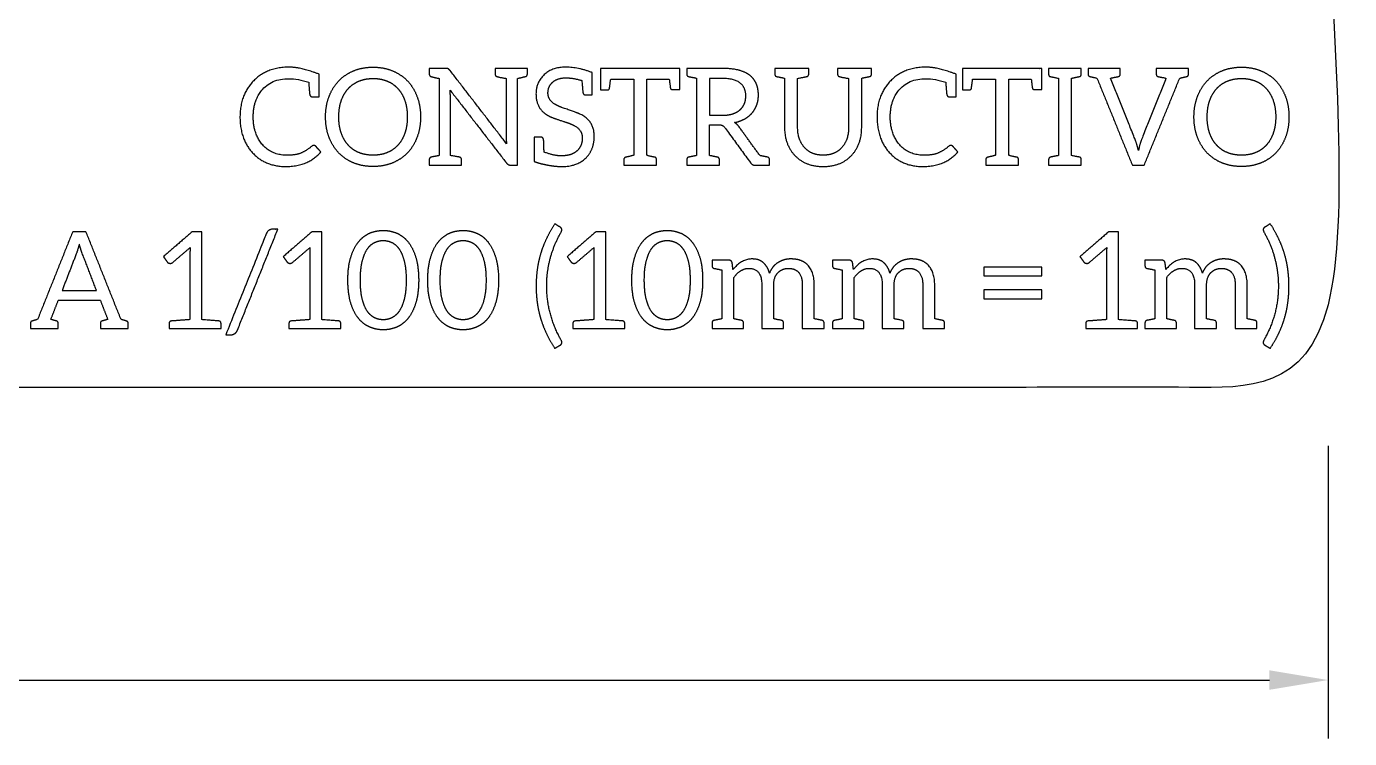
# Model space of a CAD drawing. Header units: millimetres. Extents: x 1 to 180, y 0 to 234.
# Drawn here: x 112.5 to 180.3, y 0 to 36.5 of the extents above; entities that cross this region are included whole.
import ezdxf

# ---------------------------------------------------------------- set-up
doc = ezdxf.new("R2010")
doc.units = ezdxf.units.MM
doc.layers.add('CUT 2', color=15, linetype='Continuous')
doc.layers.add('ENGRAVE 2', color=3, linetype='Continuous')

msp = doc.modelspace()

# ---------------------------------------------------------------- linework, layer by layer
for p, q in [((179.165, 15), (179.165, 0)), ((24.665, 3), (176.165, 3))]:
    msp.add_line(p, q)
msp.add_solid([(176.165, 3.5), (176.165, 2.5), (179.165, 3)])
at = {"layer": 'CUT 2'}
msp.add_open_spline([(21.665, 18), (100.415, 18), (179.165, 18), (179.165, 124.088), (179.165, 230.176), (100.415, 230.176), (21.665, 230.176), (21.665, 124.088), (21.665, 18)], degree=2, knots=[0, 0, 0, 157.5, 157.5, 248.432668, 248.432668, 405.932668, 405.932668, 496.865336, 496.865336, 496.865336], dxfattribs=at)
at = {"layer": 'ENGRAVE 2'}
for p, q in [((161.532, 24.162), (161.532, 23.712)), ((164.507, 24.162), (161.532, 24.162)), ((164.507, 23.712), (164.507, 24.162)), ((161.532, 23.712), (164.507, 23.712)), ((161.532, 22.993), (161.532, 22.543)), ((164.507, 22.993), (161.532, 22.993)), ((161.532, 22.543), (164.507, 22.543)), ((164.507, 22.543), (164.507, 22.993))]:
    msp.add_line(p, q, dxfattribs=at)
for points, knots in [([(125.953, 34.415), (124.812, 34.415), (124.12, 33.705), (123.435, 32.994), (123.435, 31.864), (123.435, 30.732), (124.075, 30.03), (124.725, 29.323), (125.791, 29.323), (126.933, 29.323), (127.577, 30.071)], [0, 0, 0, 1, 1, 2, 2, 3, 3, 4, 4, 5, 5, 5]), ([(127.487, 32.893), (127.487, 33.28), (127.487, 33.666), (127.487, 33.861), (127.487, 34.056)], [18, 18, 18, 19, 19, 20, 20, 20]), ([(132.684, 31.865), (132.684, 32.426), (132.511, 32.895), (132.337, 33.364), (132.02, 33.704), (131.699, 34.042), (131.248, 34.228), (130.797, 34.415), (130.251, 34.415), (129.705, 34.415), (129.256, 34.228), (128.807, 34.042), (128.486, 33.704), (128.167, 33.364), (127.993, 32.895), (127.818, 32.426), (127.818, 31.865), (127.818, 31.303), (127.993, 30.835), (128.167, 30.366), (128.486, 30.028), (128.807, 29.691), (129.256, 29.506), (129.705, 29.322), (130.251, 29.322), (130.797, 29.322), (131.248, 29.506), (131.699, 29.691), (132.02, 30.028), (132.337, 30.366), (132.511, 30.835), (132.684, 31.303), (132.684, 31.865)], [0, 0, 0, 1, 1, 2, 2, 3, 3, 4, 4, 5, 5, 6, 6, 7, 7, 8, 8, 9, 9, 10, 10, 11, 11, 12, 12, 13, 13, 14, 14, 15, 15, 16, 16, 16]), ([(133.131, 34.35), (133.131, 34.204), (133.131, 34.058), (133.131, 33.952), (133.235, 33.932)], [4, 4, 4, 5, 5, 6, 6, 6]), ([(134.2, 34.238), (134.145, 34.306), (134.103, 34.328), (134.06, 34.35), (133.971, 34.35), (133.551, 34.35), (133.131, 34.35)], [1, 1, 1, 2, 2, 3, 3, 4, 4, 4]), ([(136.504, 34.35), (136.504, 34.204), (136.504, 34.058), (136.504, 33.952), (136.608, 33.932)], [27, 27, 27, 28, 28, 29, 29, 29]), ([(138.154, 34.35), (137.903, 34.35), (137.652, 34.35), (137.362, 34.35), (137.071, 34.35), (136.788, 34.35), (136.504, 34.35)], [24, 24, 24, 25, 25, 26, 26, 27, 27, 27]), ([(138.047, 33.932), (138.154, 33.952), (138.154, 34.058), (138.154, 34.204), (138.154, 34.35)], [22, 22, 22, 23, 23, 24, 24, 24]), ([(141.48, 34.136), (140.771, 34.415), (140.091, 34.415), (139.41, 34.415), (138.989, 34.003), (138.597, 33.613), (138.597, 33.052), (138.597, 32.454), (138.962, 32.119), (139.125, 31.968), (139.338, 31.872), (139.553, 31.776), (140.21, 31.569), (140.421, 31.499), (140.587, 31.402), (140.969, 31.185), (140.967, 30.786), (140.967, 30.373), (140.699, 30.125), (140.566, 30.002), (140.377, 29.936), (140.189, 29.87), (139.86, 29.87), (139.532, 29.87), (139.015, 30.062)], [10, 10, 10, 11, 11, 12, 12, 13, 13, 14, 14, 15, 15, 16, 16, 17, 17, 18, 18, 19, 19, 20, 20, 21, 21, 22, 22, 22]), ([(145.866, 34.349), (145.745, 34.349), (145.624, 34.349), (143.766, 34.349), (141.909, 34.349)], [0, 0, 0, 1, 1, 2, 2, 2]), ([(148.768, 31.574), (149.059, 31.639), (149.29, 31.766), (149.515, 31.892), (149.67, 32.075), (149.826, 32.258), (149.908, 32.488), (149.989, 32.718), (149.989, 32.983), (149.989, 33.301), (149.884, 33.557), (149.778, 33.814), (149.558, 33.99), (149.337, 34.165), (148.989, 34.257), (148.641, 34.35), (148.164, 34.35), (147.489, 34.35), (146.815, 34.35), (146.565, 34.35), (146.315, 34.35)], [4, 4, 4, 5, 5, 6, 6, 7, 7, 8, 8, 9, 9, 10, 10, 11, 11, 12, 12, 13, 13, 14, 14, 14]), ([(146.315, 34.057), (146.316, 34.011), (146.345, 33.977), (146.374, 33.942), (146.42, 33.932), (146.485, 33.919), (146.64, 33.888), (146.796, 33.857), (146.815, 33.853)], [15, 15, 15, 16, 16, 17, 17, 18, 18, 19, 19, 19]), ([(150.829, 34.35), (150.829, 34.204), (150.829, 34.058), (150.829, 33.952), (150.933, 33.932)], [15, 15, 15, 16, 16, 17, 17, 17]), ([(152.459, 33.932), (152.566, 33.952), (152.566, 34.058), (152.566, 34.204), (152.566, 34.35)], [12, 12, 12, 13, 13, 14, 14, 14]), ([(154.044, 34.35), (154.044, 34.204), (154.044, 34.058), (154.044, 33.952), (154.151, 33.932)], [2, 2, 2, 3, 3, 4, 4, 4]), ([(155.279, 34.35), (154.943, 34.349), (154.607, 34.347), (154.325, 34.349), (154.044, 34.35)], [0, 0, 0, 1, 1, 2, 2, 2]), ([(155.279, 33.852), (155.476, 33.892), (155.673, 33.932), (155.781, 33.952), (155.781, 34.058), (155.781, 34.204), (155.781, 34.35)], [24, 24, 24, 25, 25, 26, 26, 27, 27, 27]), ([(158.583, 34.415), (157.442, 34.415), (156.75, 33.705), (156.065, 32.994), (156.065, 31.864), (156.065, 30.732), (156.705, 30.03), (157.355, 29.323), (158.421, 29.323), (159.563, 29.323), (160.207, 30.071)], [0, 0, 0, 1, 1, 2, 2, 3, 3, 4, 4, 5, 5, 5]), ([(160.117, 32.893), (160.117, 33.28), (160.117, 33.666), (160.117, 33.861), (160.117, 34.056)], [18, 18, 18, 19, 19, 20, 20, 20]), ([(164.405, 34.349), (164.284, 34.349), (164.163, 34.349), (162.305, 34.349), (160.448, 34.349)], [0, 0, 0, 1, 1, 2, 2, 2]), ([(164.855, 34.35), (164.855, 34.203), (164.855, 34.055), (164.855, 33.949), (164.938, 33.932), (165.021, 33.915), (165.354, 33.849)], [3, 3, 3, 4, 4, 5, 5, 6, 6, 6]), ([(166.42, 33.929), (166.528, 33.949), (166.528, 34.055), (166.528, 34.203), (166.528, 34.35)], [0, 0, 0, 1, 1, 2, 2, 2]), ([(166.876, 34.35), (166.876, 34.204), (166.876, 34.058), (166.876, 33.952), (166.98, 33.932)], [11, 11, 11, 12, 12, 13, 13, 13]), ([(168.026, 33.852), (168.251, 33.897), (168.388, 33.925), (168.525, 33.952), (168.525, 34.058), (168.525, 34.204), (168.525, 34.35)], [7, 7, 7, 8, 8, 9, 9, 10, 10, 10]), ([(170.367, 34.35), (170.367, 34.204), (170.367, 34.058), (170.367, 33.952), (170.471, 33.932)], [0, 0, 0, 1, 1, 2, 2, 2]), ([(171.916, 33.932), (172.02, 33.952), (172.02, 34.058), (172.02, 34.204), (172.02, 34.35)], [18, 18, 18, 19, 19, 20, 20, 20]), ([(177.165, 31.865), (177.165, 32.426), (176.991, 32.895), (176.817, 33.364), (176.501, 33.704), (176.179, 34.042), (175.728, 34.228), (175.277, 34.415), (174.732, 34.415), (174.186, 34.415), (173.737, 34.228), (173.287, 34.042), (172.966, 33.704), (172.648, 33.364), (172.473, 32.895), (172.299, 32.426), (172.299, 31.865), (172.299, 31.303), (172.473, 30.835), (172.648, 30.366), (172.966, 30.028), (173.287, 29.691), (173.737, 29.506), (174.186, 29.322), (174.732, 29.322), (175.277, 29.322), (175.728, 29.506), (176.179, 29.691), (176.501, 30.028), (176.817, 30.366), (176.991, 30.835), (177.165, 31.303), (177.165, 31.865)], [0, 0, 0, 1, 1, 2, 2, 3, 3, 4, 4, 5, 5, 6, 6, 7, 7, 8, 8, 9, 9, 10, 10, 11, 11, 12, 12, 13, 13, 14, 14, 15, 15, 16, 16, 16]), ([(127.314, 30.36), (127.269, 30.405), (127.213, 30.405), (127.158, 30.405), (127.099, 30.353), (126.825, 30.11), (126.486, 29.984), (126.265, 29.901), (125.832, 29.901), (125.082, 29.901), (124.611, 30.419), (124.113, 30.961), (124.113, 31.864), (124.113, 32.764), (124.618, 33.301), (125.403, 34.136), (126.953, 33.642)], [6, 6, 6, 7, 7, 8, 8, 9, 9, 10, 10, 11, 11, 12, 12, 13, 13, 14, 14, 14]), ([(126.953, 33.642), (126.957, 33.604), (126.978, 33.328), (126.998, 33.053), (127.009, 33.012)], [14, 14, 14, 15, 15, 16, 16, 16]), ([(132.006, 31.865), (132.006, 32.325), (131.882, 32.691), (131.757, 33.057), (131.529, 33.31), (131.301, 33.563), (130.977, 33.699), (130.652, 33.835), (130.251, 33.835), (129.854, 33.835), (129.529, 33.699), (129.204, 33.563), (128.974, 33.31), (128.745, 33.057), (128.62, 32.691), (128.496, 32.325), (128.496, 31.865), (128.496, 31.405), (128.62, 31.04), (128.745, 30.676), (128.974, 30.423), (129.204, 30.17), (129.529, 30.036), (129.854, 29.902), (130.251, 29.902), (130.652, 29.902), (130.977, 30.036), (131.301, 30.17), (131.529, 30.423), (131.757, 30.676), (131.882, 31.04), (132.006, 31.405), (132.006, 31.865)], [-16, -16, -16, -15, -15, -14, -14, -13, -13, -12, -12, -11, -11, -10, -10, -9, -9, -8, -8, -7, -7, -6, -6, -5, -5, -4, -4, -3, -3, -2, -2, -1, -1, 0, 0, 0]), ([(134.21, 29.884), (134.21, 31.4), (134.21, 32.916), (134.21, 33.062), (134.197, 33.238)], [15, 15, 15, 16, 16, 17, 17, 17]), ([(137.071, 33.838), (137.071, 32.332), (137.071, 30.827), (137.071, 30.636), (137.088, 30.487)], [30, 30, 30, 31, 31, 32, 32, 32]), ([(140.836, 32.014), (140.591, 32.122), (139.968, 32.332), (139.75, 32.405), (139.584, 32.503), (139.21, 32.72), (139.21, 33.087), (139.21, 33.43), (139.445, 33.64), (139.695, 33.867), (140.131, 33.867), (140.483, 33.867), (140.947, 33.734)], [0, 0, 0, 1, 1, 2, 2, 3, 3, 4, 4, 5, 5, 6, 6, 6]), ([(141.909, 33.251), (142.071, 33.251), (142.233, 33.251), (142.346, 33.251), (142.36, 33.322)], [3, 3, 3, 4, 4, 5, 5, 5]), ([(145.425, 33.802), (145.47, 33.413), (145.484, 33.34), (145.498, 33.267), (145.62, 33.267), (145.79, 33.267), (145.96, 33.267)], [18, 18, 18, 19, 19, 20, 20, 21, 21, 21]), ([(148.132, 31.947), (148.43, 31.947), (148.657, 32.019), (148.884, 32.09), (149.037, 32.221), (149.189, 32.352), (149.267, 32.533), (149.344, 32.715), (149.344, 32.935), (149.344, 33.381), (149.047, 33.608), (148.75, 33.835), (148.163, 33.835), (147.825, 33.835), (147.486, 33.835)], [-9, -9, -9, -8, -8, -7, -7, -6, -6, -5, -5, -4, -4, -3, -3, -2, -2, -2]), ([(151.328, 33.852), (151.328, 32.588), (151.328, 31.324), (151.328, 30.442), (151.86, 29.882), (152.407, 29.322), (153.305, 29.322), (154.206, 29.322), (154.75, 29.882), (155.279, 30.442), (155.279, 31.324), (155.279, 32.588), (155.279, 33.852)], [18, 18, 18, 19, 19, 20, 20, 21, 21, 22, 22, 23, 23, 24, 24, 24]), ([(154.607, 33.838), (154.607, 32.579), (154.607, 31.319), (154.607, 30.684), (154.265, 30.298), (153.909, 29.902), (153.305, 29.902), (152.7, 29.902), (152.345, 30.302), (151.999, 30.687), (151.999, 31.323), (151.999, 32.58), (151.999, 33.838)], [5, 5, 5, 6, 6, 7, 7, 8, 8, 9, 9, 10, 10, 11, 11, 11]), ([(159.944, 30.36), (159.899, 30.405), (159.843, 30.405), (159.788, 30.405), (159.729, 30.353), (159.455, 30.11), (159.116, 29.984), (158.895, 29.901), (158.462, 29.901), (157.711, 29.901), (157.241, 30.419), (156.743, 30.961), (156.743, 31.864), (156.743, 32.764), (157.248, 33.301), (158.033, 34.136), (159.583, 33.642)], [6, 6, 6, 7, 7, 8, 8, 9, 9, 10, 10, 11, 11, 12, 12, 13, 13, 14, 14, 14]), ([(159.583, 33.642), (159.587, 33.604), (159.608, 33.328), (159.628, 33.053), (159.639, 33.012)], [14, 14, 14, 15, 15, 16, 16, 16]), ([(160.448, 33.251), (160.61, 33.251), (160.772, 33.251), (160.885, 33.251), (160.898, 33.322)], [3, 3, 3, 4, 4, 5, 5, 5]), ([(163.964, 33.802), (164.009, 33.413), (164.022, 33.34), (164.037, 33.267), (164.159, 33.267), (164.329, 33.267), (164.499, 33.267)], [18, 18, 18, 19, 19, 20, 20, 21, 21, 21]), ([(169.457, 30.147), (169.363, 30.518), (169.29, 30.691), (168.658, 32.272), (168.026, 33.852)], [5, 5, 5, 6, 6, 7, 7, 7]), ([(170.866, 33.852), (170.238, 32.272), (169.609, 30.691), (169.533, 30.5), (169.457, 30.147)], [3, 3, 3, 4, 4, 5, 5, 5]), ([(176.487, 31.865), (176.487, 32.325), (176.362, 32.691), (176.238, 33.057), (176.01, 33.31), (175.782, 33.563), (175.457, 33.699), (175.132, 33.835), (174.732, 33.835), (174.334, 33.835), (174.009, 33.699), (173.685, 33.563), (173.455, 33.31), (173.225, 33.057), (173.101, 32.691), (172.976, 32.325), (172.976, 31.865), (172.976, 31.405), (173.101, 31.04), (173.225, 30.676), (173.455, 30.423), (173.685, 30.17), (174.009, 30.036), (174.334, 29.902), (174.732, 29.902), (175.132, 29.902), (175.457, 30.036), (175.782, 30.17), (176.01, 30.423), (176.238, 30.676), (176.362, 31.04), (176.487, 31.405), (176.487, 31.865)], [-16, -16, -16, -15, -15, -14, -14, -13, -13, -12, -12, -11, -11, -10, -10, -9, -9, -8, -8, -7, -7, -6, -6, -5, -5, -4, -4, -3, -3, -2, -2, -1, -1, 0, 0, 0]), ([(127.009, 33.012), (127.033, 32.893), (127.151, 32.893), (127.319, 32.893), (127.487, 32.893)], [16, 16, 16, 17, 17, 18, 18, 18]), ([(141.002, 33.112), (141.023, 32.993), (141.144, 32.993), (141.312, 32.993), (141.48, 32.993)], [7, 7, 7, 8, 8, 9, 9, 9]), ([(159.639, 33.012), (159.663, 32.893), (159.781, 32.893), (159.949, 32.893), (160.117, 32.893)], [16, 16, 16, 17, 17, 18, 18, 18]), ([(141.159, 29.767), (141.58, 30.198), (141.58, 30.884), (141.581, 31.671), (140.847, 32.014)], [31, 31, 31, 32, 32, 33, 33, 33]), ([(147.486, 31.465), (147.711, 31.465), (147.935, 31.465), (148.076, 31.465), (148.146, 31.428), (148.216, 31.391), (148.276, 31.307), (148.926, 30.416), (149.576, 29.526)], [35, 35, 35, 36, 36, 37, 37, 38, 38, 39, 39, 39]), ([(150.066, 29.883), (149.529, 30.623), (148.993, 31.363), (148.894, 31.503), (148.768, 31.574)], [2, 2, 2, 3, 3, 4, 4, 4]), ([(138.98, 30.712), (138.956, 30.831), (138.838, 30.831), (138.67, 30.831), (138.502, 30.831)], [24, 24, 24, 25, 25, 26, 26, 26]), ([(133.63, 29.884), (133.432, 29.844), (133.235, 29.805), (133.131, 29.784), (133.131, 29.679), (133.131, 29.533), (133.131, 29.387)], [8, 8, 8, 9, 9, 10, 10, 11, 11, 11]), ([(134.778, 29.387), (134.778, 29.533), (134.778, 29.679), (134.778, 29.784), (134.673, 29.805), (134.621, 29.815), (134.21, 29.884)], [12, 12, 12, 13, 13, 14, 14, 15, 15, 15]), ([(144.768, 29.387), (144.768, 29.532), (144.768, 29.677), (144.768, 29.781), (144.695, 29.796), (144.621, 29.811), (144.358, 29.863)], [12, 12, 12, 13, 13, 14, 14, 15, 15, 15]), ([(146.815, 29.884), (146.796, 29.88), (146.64, 29.849), (146.485, 29.818), (146.42, 29.805), (146.374, 29.795), (146.345, 29.76), (146.316, 29.725), (146.315, 29.679)], [20, 20, 20, 21, 21, 22, 22, 23, 23, 24, 24, 24]), ([(147.993, 29.679), (147.992, 29.725), (147.963, 29.76), (147.933, 29.795), (147.886, 29.805), (147.821, 29.817), (147.664, 29.849), (147.508, 29.88), (147.486, 29.884)], [30, 30, 30, 31, 31, 32, 32, 33, 33, 34, 34, 34]), ([(150.454, 29.805), (150.397, 29.816), (150.255, 29.845), (150.113, 29.873), (150.066, 29.883)], [0, 0, 0, 1, 1, 2, 2, 2]), ([(163.307, 29.387), (163.307, 29.532), (163.307, 29.677), (163.307, 29.781), (163.234, 29.796), (163.16, 29.811), (162.897, 29.863)], [12, 12, 12, 13, 13, 14, 14, 15, 15, 15]), ([(165.354, 29.885), (165.156, 29.845), (164.959, 29.805), (164.855, 29.784), (164.855, 29.679), (164.855, 29.533), (164.855, 29.387)], [7, 7, 7, 8, 8, 9, 9, 10, 10, 10]), ([(166.528, 29.387), (166.528, 29.533), (166.528, 29.679), (166.528, 29.784), (166.445, 29.801), (166.361, 29.818), (166.025, 29.885)], [11, 11, 11, 12, 12, 13, 13, 14, 14, 14]), ([(137.082, 29.506), (137.177, 29.387), (137.317, 29.387), (137.484, 29.387), (137.652, 29.387)], [18, 18, 18, 19, 19, 20, 20, 20]), ([(138.7, 29.516), (138.901, 29.451), (139.259, 29.386), (139.616, 29.322), (139.938, 29.322), (140.706, 29.322), (141.159, 29.767)], [28, 28, 28, 29, 29, 30, 30, 31, 31, 31]), ([(143.215, 29.805), (143.098, 29.781), (143.098, 29.677), (143.098, 29.532), (143.098, 29.387)], [9, 9, 9, 10, 10, 11, 11, 11]), ([(146.315, 29.387), (146.565, 29.387), (146.815, 29.387), (147.15, 29.387), (147.486, 29.387), (147.486, 29.387), (147.486, 29.387), (147.74, 29.387), (147.993, 29.387)], [25, 25, 25, 26, 26, 27, 27, 28, 28, 29, 29, 29]), ([(149.576, 29.526), (149.662, 29.387), (149.843, 29.387), (149.951, 29.387), (150.06, 29.387), (150.248, 29.387), (150.436, 29.387), (150.498, 29.387), (150.559, 29.387)], [39, 39, 39, 40, 40, 41, 41, 42, 42, 43, 43, 43]), ([(150.559, 29.679), (150.559, 29.725), (150.53, 29.76), (150.501, 29.795), (150.454, 29.805)], [44, 44, 44, 45, 45, 46, 46, 46]), ([(161.754, 29.805), (161.637, 29.781), (161.637, 29.677), (161.637, 29.532), (161.637, 29.387)], [9, 9, 9, 10, 10, 11, 11, 11]), ([(125.373, 26.11), (125.243, 26.11), (125.113, 26.11), (124.999, 26.11), (124.916, 26.051), (124.833, 25.992), (124.788, 25.882), (123.747, 23.289), (122.706, 20.697)], [1, 1, 1, 2, 2, 3, 3, 4, 4, 5, 5, 5]), ([(132.588, 23.497), (132.588, 24.154), (132.447, 24.636), (132.307, 25.118), (132.065, 25.434), (131.821, 25.745), (131.487, 25.895), (131.153, 26.045), (130.772, 26.045), (130.387, 26.045), (130.056, 25.895), (129.726, 25.745), (129.482, 25.434), (129.239, 25.118), (129.1, 24.636), (128.961, 24.154), (128.961, 23.497), (128.961, 22.84), (129.1, 22.36), (129.239, 21.879), (129.482, 21.565), (129.726, 21.254), (130.056, 21.103), (130.387, 20.952), (130.772, 20.952), (131.153, 20.952), (131.487, 21.103), (131.821, 21.254), (132.065, 21.565), (132.307, 21.879), (132.447, 22.36), (132.588, 22.84), (132.588, 23.497)], [0, 0, 0, 1, 1, 2, 2, 3, 3, 4, 4, 5, 5, 6, 6, 7, 7, 8, 8, 9, 9, 10, 10, 11, 11, 12, 12, 13, 13, 14, 14, 15, 15, 16, 16, 16]), ([(136.679, 23.497), (136.679, 24.154), (136.538, 24.636), (136.398, 25.118), (136.156, 25.434), (135.912, 25.745), (135.578, 25.895), (135.244, 26.045), (134.863, 26.045), (134.478, 26.045), (134.147, 25.895), (133.817, 25.745), (133.573, 25.434), (133.33, 25.118), (133.191, 24.636), (133.052, 24.154), (133.052, 23.497), (133.052, 22.84), (133.191, 22.36), (133.33, 21.879), (133.573, 21.565), (133.817, 21.254), (134.147, 21.103), (134.478, 20.952), (134.863, 20.952), (135.244, 20.952), (135.578, 21.103), (135.912, 21.254), (136.156, 21.565), (136.398, 21.879), (136.538, 22.36), (136.679, 22.84), (136.679, 23.497)], [0, 0, 0, 1, 1, 2, 2, 3, 3, 4, 4, 5, 5, 6, 6, 7, 7, 8, 8, 9, 9, 10, 10, 11, 11, 12, 12, 13, 13, 14, 14, 15, 15, 16, 16, 16]), ([(139.561, 26.387), (139.301, 25.985), (139.119, 25.593), (138.936, 25.202), (138.822, 24.809), (138.708, 24.416), (138.656, 24.014), (138.604, 23.612), (138.604, 23.193), (138.604, 22.771), (138.656, 22.371), (138.708, 21.971), (138.822, 21.576), (138.936, 21.181), (139.119, 20.79), (139.301, 20.398), (139.561, 20)], [6, 6, 6, 7, 7, 8, 8, 9, 9, 10, 10, 11, 11, 12, 12, 13, 13, 14, 14, 14]), ([(139.145, 23.193), (139.145, 23.934), (139.334, 24.634), (139.523, 25.334), (139.887, 25.964)], [0, 0, 0, 1, 1, 2, 2, 2]), ([(139.887, 25.964), (139.921, 26.03), (139.921, 26.082), (139.921, 26.13), (139.897, 26.161), (139.873, 26.193), (139.835, 26.217), (139.698, 26.302), (139.561, 26.387)], [2, 2, 2, 3, 3, 4, 4, 5, 5, 6, 6, 6]), ([(147.133, 23.497), (147.133, 24.154), (146.993, 24.636), (146.853, 25.118), (146.61, 25.434), (146.367, 25.745), (146.032, 25.895), (145.698, 26.045), (145.317, 26.045), (144.932, 26.045), (144.602, 25.895), (144.271, 25.745), (144.027, 25.434), (143.784, 25.118), (143.645, 24.636), (143.506, 24.154), (143.506, 23.497), (143.506, 22.84), (143.645, 22.36), (143.784, 21.879), (144.027, 21.565), (144.271, 21.254), (144.602, 21.103), (144.932, 20.952), (145.317, 20.952), (145.698, 20.952), (146.032, 21.103), (146.367, 21.254), (146.61, 21.565), (146.853, 21.879), (146.993, 22.36), (147.133, 22.84), (147.133, 23.497)], [0, 0, 0, 1, 1, 2, 2, 3, 3, 4, 4, 5, 5, 6, 6, 7, 7, 8, 8, 9, 9, 10, 10, 11, 11, 12, 12, 13, 13, 14, 14, 15, 15, 16, 16, 16]), ([(176.207, 26.387), (176.071, 26.302), (175.934, 26.217), (175.896, 26.193), (175.872, 26.161), (175.847, 26.13), (175.847, 26.082), (175.847, 26.03), (175.882, 25.964)], [15, 15, 15, 16, 16, 17, 17, 18, 18, 19, 19, 19]), ([(175.882, 25.964), (176.246, 25.334), (176.434, 24.634), (176.623, 23.934), (176.623, 23.193)], [19, 19, 19, 20, 20, 21, 21, 21]), ([(176.207, 20), (176.467, 20.398), (176.649, 20.79), (176.833, 21.181), (176.946, 21.576), (177.06, 21.971), (177.112, 22.371), (177.165, 22.771), (177.165, 23.193), (177.165, 23.612), (177.112, 24.014), (177.06, 24.416), (176.946, 24.809), (176.833, 25.202), (176.649, 25.593), (176.467, 25.985), (176.207, 26.387)], [7, 7, 7, 8, 8, 9, 9, 10, 10, 11, 11, 12, 12, 13, 13, 14, 14, 15, 15, 15]), ([(115.204, 25.344), (115.121, 25.038), (115.059, 24.871), (114.69, 23.916), (114.321, 22.961)], [-2, -2, -2, -1, -1, 0, 0, 0]), ([(120.884, 25.169), (120.873, 25.013), (120.873, 24.861), (120.873, 23.168), (120.873, 21.475)], [8, 8, 8, 9, 9, 10, 10, 10]), ([(127.02, 25.169), (127.01, 25.013), (127.01, 24.861), (127.01, 23.168), (127.01, 21.475)], [8, 8, 8, 9, 9, 10, 10, 10]), ([(131.947, 23.497), (131.947, 24.07), (131.851, 24.459), (131.755, 24.849), (131.592, 25.086), (131.429, 25.324), (131.216, 25.427), (131.003, 25.53), (130.772, 25.53), (130.541, 25.53), (130.327, 25.427), (130.114, 25.324), (129.953, 25.086), (129.792, 24.849), (129.696, 24.459), (129.6, 24.07), (129.6, 23.497), (129.6, 22.924), (129.696, 22.536), (129.792, 22.148), (129.953, 21.911), (130.114, 21.673), (130.327, 21.57), (130.541, 21.467), (130.772, 21.467), (131.003, 21.467), (131.216, 21.57), (131.429, 21.673), (131.592, 21.911), (131.755, 22.148), (131.851, 22.536), (131.947, 22.924), (131.947, 23.497)], [-16, -16, -16, -15, -15, -14, -14, -13, -13, -12, -12, -11, -11, -10, -10, -9, -9, -8, -8, -7, -7, -6, -6, -5, -5, -4, -4, -3, -3, -2, -2, -1, -1, 0, 0, 0]), ([(136.038, 23.497), (136.038, 24.07), (135.942, 24.459), (135.845, 24.849), (135.683, 25.086), (135.52, 25.324), (135.307, 25.427), (135.093, 25.53), (134.863, 25.53), (134.632, 25.53), (134.418, 25.427), (134.205, 25.324), (134.044, 25.086), (133.883, 24.849), (133.787, 24.459), (133.691, 24.07), (133.691, 23.497), (133.691, 22.924), (133.787, 22.536), (133.883, 22.148), (134.044, 21.911), (134.205, 21.673), (134.418, 21.57), (134.632, 21.467), (134.863, 21.467), (135.093, 21.467), (135.307, 21.57), (135.52, 21.673), (135.683, 21.911), (135.845, 22.148), (135.942, 22.536), (136.038, 22.924), (136.038, 23.497)], [-16, -16, -16, -15, -15, -14, -14, -13, -13, -12, -12, -11, -11, -10, -10, -9, -9, -8, -8, -7, -7, -6, -6, -5, -5, -4, -4, -3, -3, -2, -2, -1, -1, 0, 0, 0]), ([(141.565, 25.169), (141.555, 25.013), (141.555, 24.861), (141.555, 23.168), (141.555, 21.475)], [8, 8, 8, 9, 9, 10, 10, 10]), ([(146.492, 23.497), (146.492, 24.07), (146.396, 24.459), (146.3, 24.849), (146.137, 25.086), (145.975, 25.324), (145.761, 25.427), (145.548, 25.53), (145.317, 25.53), (145.086, 25.53), (144.873, 25.427), (144.66, 25.324), (144.499, 25.086), (144.338, 24.849), (144.242, 24.459), (144.145, 24.07), (144.145, 23.497), (144.145, 22.924), (144.242, 22.536), (144.338, 22.148), (144.499, 21.911), (144.66, 21.673), (144.873, 21.57), (145.086, 21.467), (145.317, 21.467), (145.548, 21.467), (145.761, 21.57), (145.975, 21.673), (146.137, 21.911), (146.3, 22.148), (146.396, 22.536), (146.492, 22.924), (146.492, 23.497)], [-16, -16, -16, -15, -15, -14, -14, -13, -13, -12, -12, -11, -11, -10, -10, -9, -9, -8, -8, -7, -7, -6, -6, -5, -5, -4, -4, -3, -3, -2, -2, -1, -1, 0, 0, 0]), ([(167.832, 25.169), (167.821, 25.013), (167.821, 24.861), (167.821, 23.168), (167.821, 21.475)], [8, 8, 8, 9, 9, 10, 10, 10]), ([(119.706, 24.435), (119.758, 24.358), (119.872, 24.358), (119.931, 24.358), (119.997, 24.41)], [5, 5, 5, 6, 6, 7, 7, 7]), ([(125.842, 24.435), (125.894, 24.358), (126.009, 24.358), (126.068, 24.358), (126.133, 24.41)], [5, 5, 5, 6, 6, 7, 7, 7]), ([(140.388, 24.435), (140.44, 24.358), (140.554, 24.358), (140.613, 24.358), (140.679, 24.41)], [5, 5, 5, 6, 6, 7, 7, 7]), ([(147.615, 24.519), (147.615, 24.373), (147.615, 24.227), (147.615, 24.122), (147.719, 24.101)], [4, 4, 4, 5, 5, 6, 6, 6]), ([(148.644, 24.394), (148.609, 24.519), (148.478, 24.519), (148.296, 24.519), (148.114, 24.519), (147.864, 24.519), (147.615, 24.519)], [1, 1, 1, 2, 2, 3, 3, 4, 4, 4]), ([(150.558, 23.861), (150.462, 24.198), (150.243, 24.39), (150.025, 24.584), (149.672, 24.584), (149.127, 24.584), (148.688, 24.049)], [40, 40, 40, 41, 41, 42, 42, 43, 43, 43]), ([(152.85, 21.515), (152.85, 22.386), (152.85, 23.257), (152.85, 23.896), (152.543, 24.244), (152.392, 24.411), (152.176, 24.497), (151.958, 24.584), (151.633, 24.584), (151.308, 24.584), (151.019, 24.414), (150.696, 24.225), (150.558, 23.861)], [34, 34, 34, 35, 35, 36, 36, 37, 37, 38, 38, 39, 39, 40, 40, 40]), ([(153.784, 24.519), (153.784, 24.373), (153.784, 24.227), (153.784, 24.122), (153.888, 24.101)], [4, 4, 4, 5, 5, 6, 6, 6]), ([(154.813, 24.394), (154.778, 24.519), (154.647, 24.519), (154.465, 24.519), (154.282, 24.519), (154.033, 24.519), (153.784, 24.519)], [1, 1, 1, 2, 2, 3, 3, 4, 4, 4]), ([(156.727, 23.861), (156.631, 24.198), (156.412, 24.39), (156.194, 24.584), (155.841, 24.584), (155.296, 24.584), (154.857, 24.049)], [40, 40, 40, 41, 41, 42, 42, 43, 43, 43]), ([(159.019, 21.515), (159.019, 22.386), (159.019, 23.257), (159.019, 23.896), (158.712, 24.244), (158.561, 24.411), (158.345, 24.497), (158.127, 24.584), (157.802, 24.584), (157.477, 24.584), (157.188, 24.414), (156.865, 24.225), (156.727, 23.861)], [34, 34, 34, 35, 35, 36, 36, 37, 37, 38, 38, 39, 39, 40, 40, 40]), ([(166.654, 24.435), (166.706, 24.358), (166.82, 24.358), (166.879, 24.358), (166.945, 24.41)], [5, 5, 5, 6, 6, 7, 7, 7]), ([(169.79, 24.519), (169.79, 24.373), (169.79, 24.227), (169.79, 24.122), (169.894, 24.101)], [4, 4, 4, 5, 5, 6, 6, 6]), ([(170.819, 24.394), (170.785, 24.519), (170.654, 24.519), (170.471, 24.519), (170.289, 24.519), (170.04, 24.519), (169.79, 24.519)], [1, 1, 1, 2, 2, 3, 3, 4, 4, 4]), ([(172.734, 23.861), (172.637, 24.198), (172.419, 24.39), (172.201, 24.584), (171.848, 24.584), (171.303, 24.584), (170.864, 24.049)], [40, 40, 40, 41, 41, 42, 42, 43, 43, 43]), ([(175.025, 21.515), (175.025, 22.386), (175.025, 23.257), (175.025, 23.896), (174.719, 24.244), (174.567, 24.411), (174.351, 24.497), (174.134, 24.584), (173.808, 24.584), (173.483, 24.584), (173.194, 24.414), (172.871, 24.225), (172.734, 23.861)], [34, 34, 34, 35, 35, 36, 36, 37, 37, 38, 38, 39, 39, 40, 40, 40]), ([(148.726, 23.632), (149.076, 24.103), (149.501, 24.101), (150.159, 24.101), (150.159, 23.257), (150.159, 22.137), (150.159, 21.017)], [17, 17, 17, 18, 18, 19, 19, 20, 20, 20]), ([(150.772, 21.515), (150.772, 22.386), (150.772, 23.257), (150.772, 23.662), (150.998, 23.888), (151.21, 24.101), (151.53, 24.101), (151.875, 24.101), (152.056, 23.887), (152.237, 23.672), (152.237, 23.257), (152.237, 22.137), (152.237, 21.017)], [24, 24, 24, 25, 25, 26, 26, 27, 27, 28, 28, 29, 29, 30, 30, 30]), ([(154.895, 23.632), (155.245, 24.103), (155.67, 24.101), (156.328, 24.101), (156.328, 23.257), (156.328, 22.137), (156.328, 21.017)], [17, 17, 17, 18, 18, 19, 19, 20, 20, 20]), ([(156.941, 21.515), (156.941, 22.386), (156.941, 23.257), (156.941, 23.662), (157.167, 23.888), (157.379, 24.101), (157.699, 24.101), (158.044, 24.101), (158.225, 23.887), (158.406, 23.672), (158.406, 23.257), (158.406, 22.137), (158.406, 21.017)], [24, 24, 24, 25, 25, 26, 26, 27, 27, 28, 28, 29, 29, 30, 30, 30]), ([(170.902, 23.632), (171.251, 24.103), (171.676, 24.101), (172.334, 24.101), (172.334, 23.257), (172.334, 22.137), (172.334, 21.017)], [17, 17, 17, 18, 18, 19, 19, 20, 20, 20]), ([(172.947, 21.515), (172.947, 22.386), (172.947, 23.257), (172.947, 23.662), (173.173, 23.888), (173.386, 24.101), (173.706, 24.101), (174.05, 24.101), (174.231, 23.887), (174.412, 23.672), (174.412, 23.257), (174.412, 22.137), (174.412, 21.017)], [24, 24, 24, 25, 25, 26, 26, 27, 27, 28, 28, 29, 29, 30, 30, 30]), ([(139.835, 20.166), (139.873, 20.19), (139.897, 20.222), (139.921, 20.253), (139.921, 20.301), (139.921, 20.329), (139.914, 20.357), (139.907, 20.384), (139.887, 20.423), (139.526, 21.056), (139.336, 21.754), (139.145, 22.452), (139.145, 23.193)], [15, 15, 15, 16, 16, 17, 17, 18, 18, 19, 19, 20, 20, 21, 21, 21]), ([(176.623, 23.193), (176.623, 22.452), (176.433, 21.754), (176.242, 21.056), (175.882, 20.423), (175.861, 20.384), (175.854, 20.357), (175.847, 20.329), (175.847, 20.301), (175.847, 20.253), (175.872, 20.222), (175.896, 20.19), (175.934, 20.166)], [0, 0, 0, 1, 1, 2, 2, 3, 3, 4, 4, 5, 5, 6, 6, 6]), ([(112.79, 21.402), (112.7, 21.382), (112.7, 21.289), (112.7, 21.153), (112.7, 21.017)], [5, 5, 5, 6, 6, 7, 7, 7]), ([(114.124, 21.017), (114.124, 21.153), (114.124, 21.289), (114.124, 21.382), (114.03, 21.406)], [8, 8, 8, 9, 9, 10, 10, 10]), ([(116.378, 21.406), (116.285, 21.382), (116.285, 21.289), (116.285, 21.153), (116.285, 21.017)], [15, 15, 15, 16, 16, 17, 17, 17]), ([(117.708, 21.017), (117.708, 21.153), (117.708, 21.289), (117.708, 21.382), (117.618, 21.402)], [18, 18, 18, 19, 19, 20, 20, 20]), ([(119.904, 21.402), (119.807, 21.382), (119.807, 21.285), (119.807, 21.25), (119.807, 21.215), (119.807, 21.116), (119.807, 21.017)], [11, 11, 11, 12, 12, 13, 13, 14, 14, 14]), ([(122.463, 21.017), (122.463, 21.151), (122.463, 21.285), (122.463, 21.382), (122.366, 21.402)], [15, 15, 15, 16, 16, 17, 17, 17]), ([(126.04, 21.402), (125.943, 21.382), (125.943, 21.285), (125.943, 21.25), (125.943, 21.215), (125.943, 21.116), (125.943, 21.017)], [11, 11, 11, 12, 12, 13, 13, 14, 14, 14]), ([(128.599, 21.017), (128.599, 21.151), (128.599, 21.285), (128.599, 21.382), (128.502, 21.402)], [15, 15, 15, 16, 16, 17, 17, 17]), ([(140.585, 21.402), (140.488, 21.382), (140.488, 21.285), (140.488, 21.25), (140.488, 21.215), (140.488, 21.116), (140.488, 21.017)], [11, 11, 11, 12, 12, 13, 13, 14, 14, 14]), ([(143.145, 21.017), (143.145, 21.151), (143.145, 21.285), (143.145, 21.382), (143.048, 21.402)], [15, 15, 15, 16, 16, 17, 17, 17]), ([(148.114, 21.515), (147.916, 21.475), (147.719, 21.435), (147.615, 21.414), (147.615, 21.309), (147.615, 21.163), (147.615, 21.017)], [8, 8, 8, 9, 9, 10, 10, 11, 11, 11]), ([(149.117, 21.435), (149.09, 21.442), (148.908, 21.478), (148.817, 21.497), (148.726, 21.515)], [14, 14, 14, 15, 15, 16, 16, 16]), ([(149.223, 21.017), (149.223, 21.163), (149.223, 21.309), (149.223, 21.414), (149.117, 21.435)], [12, 12, 12, 13, 13, 14, 14, 14]), ([(151.273, 21.017), (151.273, 21.163), (151.273, 21.309), (151.273, 21.414), (151.169, 21.435), (150.831, 21.505), (150.772, 21.515)], [21, 21, 21, 22, 22, 23, 23, 24, 24, 24]), ([(153.352, 21.017), (153.352, 21.163), (153.352, 21.309), (153.352, 21.414), (153.245, 21.435)], [31, 31, 31, 32, 32, 33, 33, 33]), ([(154.282, 21.515), (154.085, 21.475), (153.888, 21.435), (153.784, 21.414), (153.784, 21.309), (153.784, 21.163), (153.784, 21.017)], [8, 8, 8, 9, 9, 10, 10, 11, 11, 11]), ([(155.286, 21.435), (155.259, 21.442), (155.077, 21.478), (154.986, 21.497), (154.895, 21.515)], [14, 14, 14, 15, 15, 16, 16, 16]), ([(155.392, 21.017), (155.392, 21.163), (155.392, 21.309), (155.392, 21.414), (155.286, 21.435)], [12, 12, 12, 13, 13, 14, 14, 14]), ([(157.442, 21.017), (157.442, 21.163), (157.442, 21.309), (157.442, 21.414), (157.337, 21.435), (157, 21.505), (156.941, 21.515)], [21, 21, 21, 22, 22, 23, 23, 24, 24, 24]), ([(159.521, 21.017), (159.521, 21.163), (159.521, 21.309), (159.521, 21.414), (159.413, 21.435)], [31, 31, 31, 32, 32, 33, 33, 33]), ([(166.852, 21.402), (166.755, 21.382), (166.755, 21.285), (166.755, 21.25), (166.755, 21.215), (166.755, 21.116), (166.755, 21.017)], [11, 11, 11, 12, 12, 13, 13, 14, 14, 14]), ([(169.411, 21.017), (169.411, 21.151), (169.411, 21.285), (169.411, 21.382), (169.314, 21.402)], [15, 15, 15, 16, 16, 17, 17, 17]), ([(170.289, 21.515), (170.091, 21.475), (169.894, 21.435), (169.79, 21.414), (169.79, 21.309), (169.79, 21.163), (169.79, 21.017)], [8, 8, 8, 9, 9, 10, 10, 11, 11, 11]), ([(171.292, 21.435), (171.265, 21.442), (171.083, 21.478), (170.993, 21.497), (170.902, 21.515)], [14, 14, 14, 15, 15, 16, 16, 16]), ([(171.399, 21.017), (171.399, 21.163), (171.399, 21.309), (171.399, 21.414), (171.292, 21.435)], [12, 12, 12, 13, 13, 14, 14, 14]), ([(173.448, 21.017), (173.448, 21.163), (173.448, 21.309), (173.448, 21.414), (173.344, 21.435), (173.006, 21.505), (172.947, 21.515)], [21, 21, 21, 22, 22, 23, 23, 24, 24, 24]), ([(175.527, 21.017), (175.527, 21.163), (175.527, 21.309), (175.527, 21.414), (175.42, 21.435)], [31, 31, 31, 32, 32, 33, 33, 33]), ([(122.706, 20.697), (122.836, 20.697), (122.966, 20.697), (123.067, 20.697), (123.162, 20.756), (123.257, 20.815), (123.306, 20.936)], [5, 5, 5, 6, 6, 7, 7, 8, 8, 8])]:
    msp.add_open_spline(points, degree=2, knots=knots, dxfattribs=at)
for points in [[(127.487, 34.056), (126.542, 34.415), (125.953, 34.415)], [(133.235, 33.932), (133.297, 33.9), (133.63, 33.838)], [(137.088, 30.49), (135.644, 32.364), (134.2, 34.238)], [(136.608, 33.932), (136.664, 33.904), (137.071, 33.838)], [(137.652, 33.838), (137.849, 33.885), (138.047, 33.932)], [(141.48, 32.993), (141.48, 33.564), (141.48, 34.136)], [(141.909, 34.349), (141.909, 33.8), (141.909, 33.251)], [(145.96, 34.35), (145.913, 34.35), (145.866, 34.349)], [(145.96, 33.267), (145.96, 33.809), (145.96, 34.35)], [(146.315, 34.35), (146.315, 34.204), (146.315, 34.057)], [(152.566, 34.35), (151.697, 34.35), (150.829, 34.35)], [(150.933, 33.932), (150.995, 33.918), (151.328, 33.852)], [(151.999, 33.838), (152.407, 33.925), (152.459, 33.932)], [(154.151, 33.932), (154.203, 33.904), (154.607, 33.838)], [(155.781, 34.35), (155.53, 34.35), (155.279, 34.35)], [(160.117, 34.056), (159.171, 34.415), (158.583, 34.415)], [(160.448, 34.349), (160.448, 33.8), (160.448, 33.251)], [(164.499, 34.35), (164.452, 34.35), (164.405, 34.349)], [(164.499, 33.267), (164.499, 33.809), (164.499, 34.35)], [(166.528, 34.35), (165.691, 34.35), (164.855, 34.35)], [(166.025, 33.849), (166.223, 33.889), (166.42, 33.929)], [(168.525, 34.35), (167.701, 34.35), (166.876, 34.35)], [(166.98, 33.932), (167.043, 33.918), (167.33, 33.852)], [(172.02, 34.35), (171.193, 34.35), (170.367, 34.35)], [(170.471, 33.932), (170.534, 33.918), (170.866, 33.852)], [(171.569, 33.852), (171.742, 33.892), (171.916, 33.932)], [(133.63, 33.838), (133.63, 31.861), (133.63, 29.884)], [(134.197, 33.238), (135.639, 31.372), (137.082, 29.506)], [(137.652, 29.387), (137.652, 31.612), (137.652, 33.838)], [(140.947, 33.734), (140.995, 33.133), (141.002, 33.112)], [(142.36, 33.322), (142.373, 33.414), (142.422, 33.802)], [(142.422, 33.802), (143.011, 33.802), (143.6, 33.802)], [(143.6, 33.802), (143.6, 31.851), (143.6, 29.899)], [(144.272, 33.802), (144.849, 33.802), (145.425, 33.802)], [(144.272, 29.899), (144.272, 31.851), (144.272, 33.802)], [(146.815, 33.853), (146.815, 31.869), (146.815, 29.884)], [(147.486, 33.835), (147.486, 32.891), (147.486, 31.947)], [(160.898, 33.322), (160.912, 33.414), (160.961, 33.802)], [(160.961, 33.802), (161.55, 33.802), (162.139, 33.802)], [(162.139, 33.802), (162.139, 31.851), (162.139, 29.899)], [(162.811, 33.802), (163.388, 33.802), (163.964, 33.802)], [(162.811, 29.899), (162.811, 31.851), (162.811, 33.802)], [(165.354, 33.849), (165.354, 31.867), (165.354, 29.885)], [(166.025, 29.885), (166.025, 31.867), (166.025, 33.849)], [(167.33, 33.852), (168.237, 31.619), (169.145, 29.387)], [(169.751, 29.387), (170.66, 31.619), (171.569, 33.852)], [(140.847, 32.014), (140.842, 32.014), (140.836, 32.014)], [(147.486, 31.947), (147.809, 31.947), (148.132, 31.947)], [(147.486, 29.884), (147.486, 30.674), (147.486, 31.465)], [(138.502, 30.831), (138.502, 30.208), (138.502, 29.584)], [(138.994, 30.366), (138.996, 30.667), (138.98, 30.712)], [(127.577, 30.071), (127.445, 30.216), (127.314, 30.36)], [(137.088, 30.487), (137.088, 30.488), (137.088, 30.49)], [(139.015, 30.062), (139.015, 30.065), (138.994, 30.366)], [(143.6, 29.899), (143.332, 29.824), (143.215, 29.805)], [(144.358, 29.863), (144.276, 29.904), (144.272, 29.899)], [(160.207, 30.071), (160.075, 30.216), (159.944, 30.36)], [(162.139, 29.899), (161.871, 29.824), (161.754, 29.805)], [(162.897, 29.863), (162.815, 29.904), (162.811, 29.899)], [(133.131, 29.387), (133.954, 29.387), (134.778, 29.387)], [(138.502, 29.584), (138.601, 29.55), (138.7, 29.516)], [(143.098, 29.387), (143.933, 29.387), (144.768, 29.387)], [(146.315, 29.679), (146.315, 29.533), (146.315, 29.387)], [(147.993, 29.387), (147.993, 29.533), (147.993, 29.679)], [(150.559, 29.387), (150.559, 29.533), (150.559, 29.679)], [(161.637, 29.387), (162.472, 29.387), (163.307, 29.387)], [(164.855, 29.387), (165.691, 29.387), (166.528, 29.387)], [(169.145, 29.387), (169.448, 29.387), (169.751, 29.387)], [(114.865, 25.98), (113.966, 23.733), (113.067, 21.485)], [(115.547, 25.98), (115.206, 25.98), (114.865, 25.98)], [(117.341, 21.485), (116.444, 23.733), (115.547, 25.98)], [(120.987, 25.98), (120.25, 25.341), (119.512, 24.701)], [(121.486, 25.98), (121.237, 25.98), (120.987, 25.98)], [(121.486, 21.475), (121.486, 23.728), (121.486, 25.98)], [(123.306, 20.936), (124.339, 23.523), (125.373, 26.11)], [(127.123, 25.98), (126.386, 25.341), (125.649, 24.701)], [(127.622, 25.98), (127.373, 25.98), (127.123, 25.98)], [(127.622, 21.475), (127.622, 23.728), (127.622, 25.98)], [(141.669, 25.98), (140.931, 25.341), (140.194, 24.701)], [(142.168, 25.98), (141.918, 25.98), (141.669, 25.98)], [(142.168, 21.475), (142.168, 23.728), (142.168, 25.98)], [(167.935, 25.98), (167.198, 25.341), (166.46, 24.701)], [(168.434, 25.98), (168.185, 25.98), (167.935, 25.98)], [(168.434, 21.475), (168.434, 23.728), (168.434, 25.98)], [(115.353, 24.874), (115.277, 25.062), (115.204, 25.344)], [(119.997, 24.41), (120.44, 24.79), (120.884, 25.169)], [(126.133, 24.41), (126.577, 24.79), (127.02, 25.169)], [(140.679, 24.41), (141.122, 24.79), (141.565, 25.169)], [(166.945, 24.41), (167.388, 24.79), (167.832, 25.169)], [(116.088, 22.961), (115.72, 23.917), (115.353, 24.874)], [(119.512, 24.701), (119.609, 24.568), (119.706, 24.435)], [(125.649, 24.701), (125.746, 24.568), (125.842, 24.435)], [(140.194, 24.701), (140.291, 24.568), (140.388, 24.435)], [(166.46, 24.701), (166.557, 24.568), (166.654, 24.435)], [(147.719, 24.101), (147.781, 24.087), (148.114, 24.021)], [(148.114, 24.021), (148.114, 22.768), (148.114, 21.515)], [(148.688, 24.039), (148.666, 24.216), (148.644, 24.394)], [(148.688, 24.049), (148.688, 24.044), (148.688, 24.039)], [(153.888, 24.101), (153.95, 24.087), (154.282, 24.021)], [(154.282, 24.021), (154.282, 22.768), (154.282, 21.515)], [(154.857, 24.039), (154.835, 24.216), (154.813, 24.394)], [(154.857, 24.049), (154.857, 24.044), (154.857, 24.039)], [(169.894, 24.101), (169.956, 24.087), (170.289, 24.021)], [(170.289, 24.021), (170.289, 22.768), (170.289, 21.515)], [(170.864, 24.039), (170.841, 24.216), (170.819, 24.394)], [(170.864, 24.049), (170.864, 24.044), (170.864, 24.039)], [(148.726, 21.515), (148.726, 22.573), (148.726, 23.632)], [(154.895, 21.515), (154.895, 22.573), (154.895, 23.632)], [(170.902, 21.515), (170.902, 22.573), (170.902, 23.632)], [(113.746, 21.485), (113.94, 21.981), (114.134, 22.478)], [(114.134, 22.478), (115.204, 22.478), (116.275, 22.478)], [(114.321, 22.961), (115.204, 22.961), (116.088, 22.961)], [(116.275, 22.478), (116.469, 21.981), (116.662, 21.485)], [(112.7, 21.017), (113.412, 21.017), (114.124, 21.017)], [(113.067, 21.485), (112.929, 21.444), (112.79, 21.402)], [(114.03, 21.406), (113.888, 21.445), (113.746, 21.485)], [(116.285, 21.017), (116.997, 21.017), (117.708, 21.017)], [(116.662, 21.485), (116.52, 21.445), (116.378, 21.406)], [(117.618, 21.402), (117.48, 21.444), (117.341, 21.485)], [(119.807, 21.017), (121.135, 21.017), (122.463, 21.017)], [(120.873, 21.475), (120.388, 21.439), (119.904, 21.402)], [(122.366, 21.402), (122.307, 21.413), (121.486, 21.475)], [(125.943, 21.017), (127.271, 21.017), (128.599, 21.017)], [(127.01, 21.475), (126.525, 21.439), (126.04, 21.402)], [(128.502, 21.402), (128.443, 21.413), (127.622, 21.475)], [(140.488, 21.017), (141.817, 21.017), (143.145, 21.017)], [(141.555, 21.475), (141.07, 21.439), (140.585, 21.402)], [(143.048, 21.402), (142.989, 21.413), (142.168, 21.475)], [(147.615, 21.017), (148.419, 21.017), (149.223, 21.017)], [(150.159, 21.017), (150.716, 21.017), (151.273, 21.017)], [(152.237, 21.017), (152.794, 21.017), (153.352, 21.017)], [(153.245, 21.435), (153.186, 21.449), (152.85, 21.515)], [(153.784, 21.017), (154.588, 21.017), (155.392, 21.017)], [(156.328, 21.017), (156.885, 21.017), (157.442, 21.017)], [(158.406, 21.017), (158.963, 21.017), (159.521, 21.017)], [(159.413, 21.435), (159.355, 21.449), (159.019, 21.515)], [(166.755, 21.017), (168.083, 21.017), (169.411, 21.017)], [(167.821, 21.475), (167.336, 21.439), (166.852, 21.402)], [(169.314, 21.402), (169.255, 21.413), (168.434, 21.475)], [(169.79, 21.017), (170.594, 21.017), (171.399, 21.017)], [(172.334, 21.017), (172.891, 21.017), (173.448, 21.017)], [(174.412, 21.017), (174.97, 21.017), (175.527, 21.017)], [(175.42, 21.435), (175.361, 21.449), (175.025, 21.515)], [(139.561, 20), (139.698, 20.083), (139.835, 20.166)], [(175.934, 20.166), (176.071, 20.083), (176.207, 20)]]:
    msp.add_open_spline(points, degree=2, dxfattribs=at)

doc.saveas('drawing.dxf')
